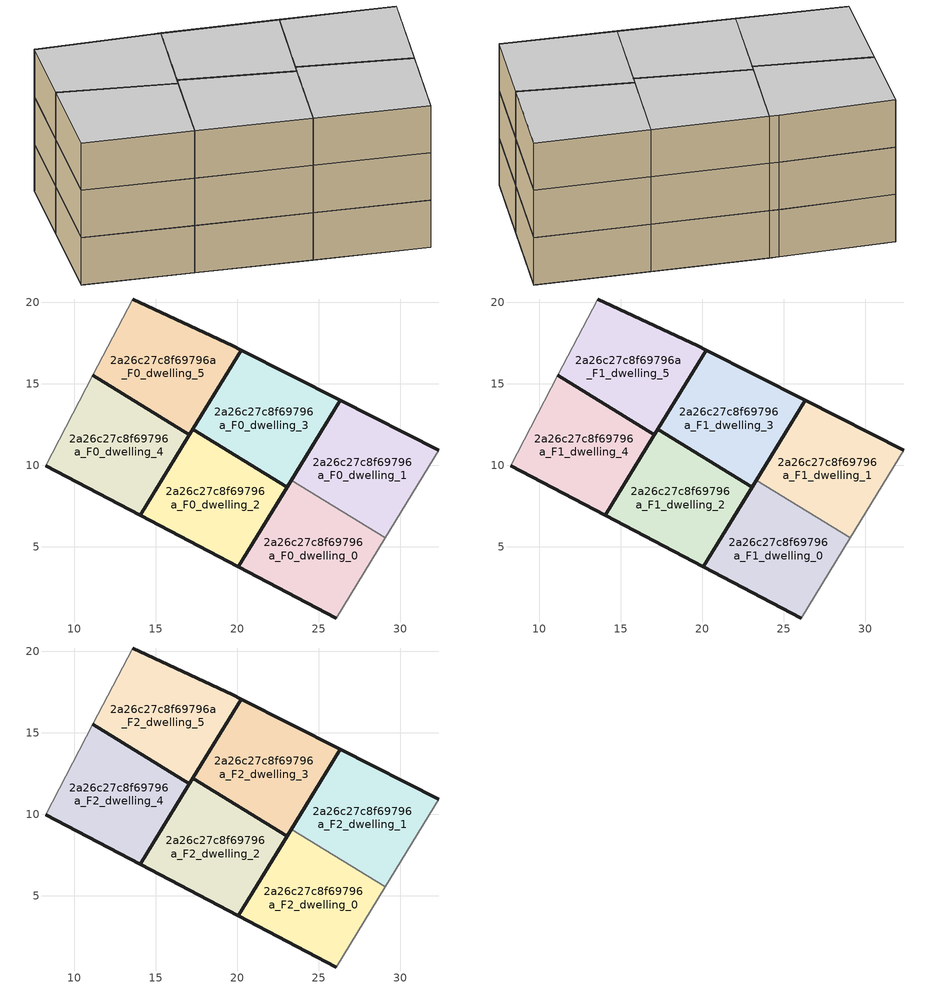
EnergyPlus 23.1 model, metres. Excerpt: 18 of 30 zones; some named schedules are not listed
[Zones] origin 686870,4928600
2a26c27c8f69796a_F0_dwelling_0
 floor ground (EU_floor_Construction): 26.08,0.64 29.09,5.58 23.34,9.1 20.09,3.78 z0
 wall outside (EU_wall_Construction): 26.08,0.64 20.09,3.78 23.34,9.1 z0:3
 wall adiabatic (EU_wall_Construction): 29.09,5.58 26.08,0.64 z0:3
 wall to 2a26c27c8f69796a_F0_dwelling_1 (EU_wall_Construction): 23.34,9.1 29.09,5.58 z0:3
2a26c27c8f69796a_F0_dwelling_1
 floor ground (EU_floor_Construction): 29.09,5.58 32.37,10.94 26.33,13.99 23.34,9.1 z0
 wall outside (EU_wall_Construction): 23.34,9.1 26.33,13.99 32.37,10.94 z0:3
 wall adiabatic (EU_wall_Construction): 32.37,10.94 29.09,5.58 z0:3
2a26c27c8f69796a_F0_dwelling_2
 floor ground (EU_floor_Construction): 20.09,3.78 23.08,8.67 17.28,12.22 14.05,6.95 z0
 wall outside (EU_wall_Construction): 23.08,8.67 20.09,3.78 14.05,6.95 17.28,12.22 23.08,8.67 z0:3
2a26c27c8f69796a_F0_dwelling_3
 floor ground (EU_floor_Construction): 23.08,8.67 26.33,13.99 20.25,17.07 17.28,12.22 z0
 wall outside (EU_wall_Construction): 20.25,17.07 26.33,13.99 23.08,8.67 17.28,12.22 20.25,17.07 z0:3
2a26c27c8f69796a_F0_dwelling_4
 floor ground (EU_floor_Construction): 14.05,6.95 17.08,11.9 11.16,15.52 8.28,9.97 z0
 wall outside (EU_wall_Construction): 11.16,15.52 17.08,11.9 14.05,6.95 8.28,9.97 z0:3
 wall adiabatic (EU_wall_Construction): 8.28,9.97 11.16,15.52 z0:3
2a26c27c8f69796a_F0_dwelling_5
 floor ground (EU_floor_Construction): 17.08,11.9 20.25,17.07 19.74,17.33 13.6,20.21 11.16,15.52 z0
 wall outside (EU_wall_Construction): 13.6,20.21 19.74,17.33 20.25,17.07 17.08,11.9 11.16,15.52 z0:3
 wall adiabatic (EU_wall_Construction): 11.16,15.52 13.6,20.21 z0:3
2a26c27c8f69796a_F1_dwelling_0
 floor to 2a26c27c8f69796a_F0_dwelling_0 (EU_floor_Construction): 26.08,0.64 29.09,5.58 23.34,9.1 20.09,3.78 z3
 wall outside (EU_wall_Construction): 26.08,0.64 20.09,3.78 23.34,9.1 z3:6
 wall adiabatic (EU_wall_Construction): 29.09,5.58 26.08,0.64 z3:6
 wall to 2a26c27c8f69796a_F1_dwelling_1 (EU_wall_Construction): 23.34,9.1 29.09,5.58 z3:6
2a26c27c8f69796a_F1_dwelling_1
 floor to 2a26c27c8f69796a_F0_dwelling_1 (EU_floor_Construction): 29.09,5.58 32.37,10.94 26.33,13.99 23.34,9.1 z3
 wall outside (EU_wall_Construction): 23.34,9.1 26.33,13.99 32.37,10.94 z3:6
 wall adiabatic (EU_wall_Construction): 32.37,10.94 29.09,5.58 z3:6
2a26c27c8f69796a_F1_dwelling_2
 floor to 2a26c27c8f69796a_F0_dwelling_2 (EU_floor_Construction): 20.09,3.78 23.08,8.67 17.28,12.22 14.05,6.95 z3
 wall outside (EU_wall_Construction): 23.08,8.67 20.09,3.78 14.05,6.95 17.28,12.22 23.08,8.67 z3:6
2a26c27c8f69796a_F1_dwelling_3
 floor to 2a26c27c8f69796a_F0_dwelling_3 (EU_floor_Construction): 23.08,8.67 26.33,13.99 20.25,17.07 17.28,12.22 z3
 wall outside (EU_wall_Construction): 20.25,17.07 26.33,13.99 23.08,8.67 17.28,12.22 20.25,17.07 z3:6
2a26c27c8f69796a_F1_dwelling_4
 floor to 2a26c27c8f69796a_F0_dwelling_4 (EU_floor_Construction): 14.05,6.95 17.08,11.9 11.16,15.52 8.28,9.97 z3
 wall outside (EU_wall_Construction): 11.16,15.52 17.08,11.9 14.05,6.95 8.28,9.97 z3:6
 wall adiabatic (EU_wall_Construction): 8.28,9.97 11.16,15.52 z3:6
2a26c27c8f69796a_F1_dwelling_5
 floor to 2a26c27c8f69796a_F0_dwelling_5 (EU_floor_Construction): 17.08,11.9 20.25,17.07 19.74,17.33 13.6,20.21 11.16,15.52 z3
 wall outside (EU_wall_Construction): 13.6,20.21 19.74,17.33 20.25,17.07 17.08,11.9 11.16,15.52 z3:6
 wall adiabatic (EU_wall_Construction): 11.16,15.52 13.6,20.21 z3:6
2a26c27c8f69796a_F2_dwelling_0
 floor to 2a26c27c8f69796a_F1_dwelling_0 (EU_floor_Construction): 26.08,0.64 29.09,5.58 23.34,9.1 20.09,3.78 z6
 wall outside (EU_wall_Construction): 26.08,0.64 20.09,3.78 23.34,9.1 z6:9
 wall adiabatic (EU_wall_Construction): 29.09,5.58 26.08,0.64 z6:9
 wall to 2a26c27c8f69796a_F2_dwelling_1 (EU_wall_Construction): 23.34,9.1 29.09,5.58 z6:9
 ceiling to 2a26c27c8f69796a_F3_dwelling_0 (EU_floor_Construction): 29.09,5.58 26.08,0.64 20.09,3.78 23.34,9.1 z9
2a26c27c8f69796a_F2_dwelling_1
 floor to 2a26c27c8f69796a_F1_dwelling_1 (EU_floor_Construction): 29.09,5.58 32.37,10.94 26.33,13.99 23.34,9.1 z6
 wall outside (EU_wall_Construction): 23.34,9.1 26.33,13.99 32.37,10.94 z6:9
 wall adiabatic (EU_wall_Construction): 32.37,10.94 29.09,5.58 z6:9
 ceiling to 2a26c27c8f69796a_F3_dwelling_1 (EU_floor_Construction): 32.37,10.94 29.09,5.58 23.34,9.1 26.33,13.99 z9
2a26c27c8f69796a_F2_dwelling_2
 floor to 2a26c27c8f69796a_F1_dwelling_2 (EU_floor_Construction): 20.09,3.78 23.08,8.67 17.28,12.22 14.05,6.95 z6
 wall outside (EU_wall_Construction): 23.08,8.67 20.09,3.78 14.05,6.95 17.28,12.22 23.08,8.67 z6:9
 ceiling to 2a26c27c8f69796a_F3_dwelling_2 (EU_floor_Construction): 23.08,8.67 20.09,3.78 14.05,6.95 17.28,12.22 z9
2a26c27c8f69796a_F2_dwelling_3
 floor to 2a26c27c8f69796a_F1_dwelling_3 (EU_floor_Construction): 23.08,8.67 26.33,13.99 20.25,17.07 17.28,12.22 z6
 wall outside (EU_wall_Construction): 20.25,17.07 26.33,13.99 23.08,8.67 17.28,12.22 20.25,17.07 z6:9
 ceiling to 2a26c27c8f69796a_F3_dwelling_3 (EU_floor_Construction): 26.33,13.99 23.08,8.67 17.28,12.22 20.25,17.07 z9
2a26c27c8f69796a_F2_dwelling_4
 floor to 2a26c27c8f69796a_F1_dwelling_4 (EU_floor_Construction): 14.05,6.95 17.08,11.9 11.16,15.52 8.28,9.97 z6
 wall outside (EU_wall_Construction): 11.16,15.52 17.08,11.9 14.05,6.95 8.28,9.97 z6:9
 wall adiabatic (EU_wall_Construction): 8.28,9.97 11.16,15.52 z6:9
 ceiling to 2a26c27c8f69796a_F3_dwelling_4 (EU_floor_Construction): 17.08,11.9 14.05,6.95 8.28,9.97 11.16,15.52 z9
2a26c27c8f69796a_F2_dwelling_5
 floor to 2a26c27c8f69796a_F1_dwelling_5 (EU_floor_Construction): 17.08,11.9 20.25,17.07 19.74,17.33 13.6,20.21 11.16,15.52 z6
 wall outside (EU_wall_Construction): 13.6,20.21 19.74,17.33 20.25,17.07 17.08,11.9 11.16,15.52 z6:9
 wall adiabatic (EU_wall_Construction): 11.16,15.52 13.6,20.21 z6:9
 ceiling to 2a26c27c8f69796a_F3_dwelling_5 (EU_floor_Construction): 19.74,17.33 20.25,17.07 17.08,11.9 11.16,15.52 13.6,20.21 z9
[Building]
EU S2 Campaign: North Axis=0; Terrain=City; Solar Distribution=FullExterior
[Site:Location]
Bologna: Latitude=44.5; Longitude=11.25; Time Zone=1; Elevation=37
[SizingPeriod:WeatherFileDays]
AnnualSizingPeriod: Begin Month=1; Begin Day of Month=1; End Month=12; End Day of Month=31; Day of Week for Start Day=Monday; Use Weather File Daylight Saving Period=No; Use Weather File Rain and Snow Indicators=No
[MATERIAL]
EU_InternalMass_Material: Roughness=MediumRough; Thickness=0.1; Conductivity=1; Density=1800; Specific Heat=900; Thermal Absorptance=0.9; Solar Absorptance=0.7; Visible Absorptance=0.7
[MATERIAL:NOMASS] Roughness=MediumRough; Thermal Absorptance=0.9; Solar Absorptance=0.7; Visible Absorptance=0.7
Name | Thermal Resistance
EU_wall_NoMass | 0.779417
EU_floor_NoMass | 0.588222
[CONSTRUCTION]
EU_wall_Construction: EU_wall_NoMass
EU_floor_Construction: EU_floor_NoMass
EU_InternalMass_Construction: EU_InternalMass_Material
[ZONE] Type=1; Multiplier=1; Ceiling Height=autocalculate; Floor Area=autocalculate; Part of Total Floor Area=Yes
Name | Volume
2a26c27c8f69796a_F0_dwelling_0; 2a26c27c8f69796a_F1_dwelling_0; 2a26c27c8f69796a_F2_dwelling_0 | 121.599
2a26c27c8f69796a_F0_dwelling_1; 2a26c27c8f69796a_F1_dwelling_1; 2a26c27c8f69796a_F2_dwelling_1; 2a26c27c8f69796a_F1_dwelling_4; 2a26c27c8f69796a_F2_dwelling_4 | 121.586
2a26c27c8f69796a_F0_dwelling_2 | 121.587
2a26c27c8f69796a_F1_dwelling_2; 2a26c27c8f69796a_F2_dwelling_2; 2a26c27c8f69796a_F0_dwelling_5; 2a26c27c8f69796a_F1_dwelling_5; 2a26c27c8f69796a_F2_dwelling_5 | 121.589
2a26c27c8f69796a_F0_dwelling_3; 2a26c27c8f69796a_F1_dwelling_3; 2a26c27c8f69796a_F2_dwelling_3 | 121.592
2a26c27c8f69796a_F0_dwelling_4 | 121.585
[INTERNALMASS] Construction=EU_InternalMass_Construction
Name | Zone or ZoneList | Surface Area
2a26c27c8f69796a_F0_dwelling_0_EU_InternalMass | 2a26c27c8f69796a_F0_dwelling_0 | 40.5332
2a26c27c8f69796a_F0_dwelling_1_EU_InternalMass | 2a26c27c8f69796a_F0_dwelling_1 | 40.5282
2a26c27c8f69796a_F0_dwelling_2_EU_InternalMass | 2a26c27c8f69796a_F0_dwelling_2 | 40.5293
2a26c27c8f69796a_F0_dwelling_3_EU_InternalMass | 2a26c27c8f69796a_F0_dwelling_3 | 40.5309
2a26c27c8f69796a_F0_dwelling_4_EU_InternalMass | 2a26c27c8f69796a_F0_dwelling_4 | 40.5283
2a26c27c8f69796a_F0_dwelling_5_EU_InternalMass | 2a26c27c8f69796a_F0_dwelling_5 | 40.5296
2a26c27c8f69796a_F1_dwelling_0_EU_InternalMass | 2a26c27c8f69796a_F1_dwelling_0 | 40.5332
2a26c27c8f69796a_F1_dwelling_1_EU_InternalMass | 2a26c27c8f69796a_F1_dwelling_1 | 40.5282
2a26c27c8f69796a_F1_dwelling_2_EU_InternalMass | 2a26c27c8f69796a_F1_dwelling_2 | 40.5293
2a26c27c8f69796a_F1_dwelling_3_EU_InternalMass | 2a26c27c8f69796a_F1_dwelling_3 | 40.5309
2a26c27c8f69796a_F1_dwelling_4_EU_InternalMass | 2a26c27c8f69796a_F1_dwelling_4 | 40.5283
2a26c27c8f69796a_F1_dwelling_5_EU_InternalMass | 2a26c27c8f69796a_F1_dwelling_5 | 40.5296
2a26c27c8f69796a_F2_dwelling_0_EU_InternalMass | 2a26c27c8f69796a_F2_dwelling_0 | 40.5332
2a26c27c8f69796a_F2_dwelling_1_EU_InternalMass | 2a26c27c8f69796a_F2_dwelling_1 | 40.5282
2a26c27c8f69796a_F2_dwelling_2_EU_InternalMass | 2a26c27c8f69796a_F2_dwelling_2 | 40.5293
2a26c27c8f69796a_F2_dwelling_3_EU_InternalMass | 2a26c27c8f69796a_F2_dwelling_3 | 40.5309
2a26c27c8f69796a_F2_dwelling_4_EU_InternalMass | 2a26c27c8f69796a_F2_dwelling_4 | 40.5283
2a26c27c8f69796a_F2_dwelling_5_EU_InternalMass | 2a26c27c8f69796a_F2_dwelling_5 | 40.5296
[OTHEREQUIPMENT] Fuel Type=Electricity; Design Level Calculation Method=Watts/Area; Power per Zone Floor Area=1; Fraction Latent=0; Fraction Radiant=0; Fraction Lost=0; Carbon Dioxide Generation Rate=0; EndUse Subcategory=EU_Step8_InternalGains
Name | Zone or ZoneList or Space or SpaceList | Schedule
EU_Step8_InternalGain_2a26c27c8f69796a_F0_dwelling_0_f000 | 2a26c27c8f69796a_F0_dwelling_0 | EU_Step8_GainSchedule_2a26c27c8f69796a_F0_dwelling_0_f000
EU_Step8_InternalGain_2a26c27c8f69796a_F0_dwelling_1_f000 | 2a26c27c8f69796a_F0_dwelling_1 | EU_Step8_GainSchedule_2a26c27c8f69796a_F0_dwelling_1_f000
EU_Step8_InternalGain_2a26c27c8f69796a_F0_dwelling_2_f000 | 2a26c27c8f69796a_F0_dwelling_2 | EU_Step8_GainSchedule_2a26c27c8f69796a_F0_dwelling_2_f000
EU_Step8_InternalGain_2a26c27c8f69796a_F0_dwelling_3_f000 | 2a26c27c8f69796a_F0_dwelling_3 | EU_Step8_GainSchedule_2a26c27c8f69796a_F0_dwelling_3_f000
EU_Step8_InternalGain_2a26c27c8f69796a_F0_dwelling_4_f000 | 2a26c27c8f69796a_F0_dwelling_4 | EU_Step8_GainSchedule_2a26c27c8f69796a_F0_dwelling_4_f000
EU_Step8_InternalGain_2a26c27c8f69796a_F0_dwelling_5_f000 | 2a26c27c8f69796a_F0_dwelling_5 | EU_Step8_GainSchedule_2a26c27c8f69796a_F0_dwelling_5_f000
EU_Step8_InternalGain_2a26c27c8f69796a_F1_dwelling_0_f000 | 2a26c27c8f69796a_F1_dwelling_0 | EU_Step8_GainSchedule_2a26c27c8f69796a_F1_dwelling_0_f000
EU_Step8_InternalGain_2a26c27c8f69796a_F1_dwelling_1_f000 | 2a26c27c8f69796a_F1_dwelling_1 | EU_Step8_GainSchedule_2a26c27c8f69796a_F1_dwelling_1_f000
EU_Step8_InternalGain_2a26c27c8f69796a_F1_dwelling_2_f000 | 2a26c27c8f69796a_F1_dwelling_2 | EU_Step8_GainSchedule_2a26c27c8f69796a_F1_dwelling_2_f000
EU_Step8_InternalGain_2a26c27c8f69796a_F1_dwelling_3_f000 | 2a26c27c8f69796a_F1_dwelling_3 | EU_Step8_GainSchedule_2a26c27c8f69796a_F1_dwelling_3_f000
EU_Step8_InternalGain_2a26c27c8f69796a_F1_dwelling_4_f000 | 2a26c27c8f69796a_F1_dwelling_4 | EU_Step8_GainSchedule_2a26c27c8f69796a_F1_dwelling_4_f000
EU_Step8_InternalGain_2a26c27c8f69796a_F1_dwelling_5_f000 | 2a26c27c8f69796a_F1_dwelling_5 | EU_Step8_GainSchedule_2a26c27c8f69796a_F1_dwelling_5_f000
EU_Step8_InternalGain_2a26c27c8f69796a_F2_dwelling_0_f000 | 2a26c27c8f69796a_F2_dwelling_0 | EU_Step8_GainSchedule_2a26c27c8f69796a_F2_dwelling_0_f000
EU_Step8_InternalGain_2a26c27c8f69796a_F2_dwelling_1_f000 | 2a26c27c8f69796a_F2_dwelling_1 | EU_Step8_GainSchedule_2a26c27c8f69796a_F2_dwelling_1_f000
EU_Step8_InternalGain_2a26c27c8f69796a_F2_dwelling_2_f000 | 2a26c27c8f69796a_F2_dwelling_2 | EU_Step8_GainSchedule_2a26c27c8f69796a_F2_dwelling_2_f000
EU_Step8_InternalGain_2a26c27c8f69796a_F2_dwelling_3_f000 | 2a26c27c8f69796a_F2_dwelling_3 | EU_Step8_GainSchedule_2a26c27c8f69796a_F2_dwelling_3_f000
EU_Step8_InternalGain_2a26c27c8f69796a_F2_dwelling_4_f000 | 2a26c27c8f69796a_F2_dwelling_4 | EU_Step8_GainSchedule_2a26c27c8f69796a_F2_dwelling_4_f000
EU_Step8_InternalGain_2a26c27c8f69796a_F2_dwelling_5_f000 | 2a26c27c8f69796a_F2_dwelling_5 | EU_Step8_GainSchedule_2a26c27c8f69796a_F2_dwelling_5_f000
[ZONEVENTILATION:DESIGNFLOWRATE] Schedule=EU_AlwaysOn; Design Flow Rate Calculation Method=AirChanges/Hour; Air Changes per Hour=0.712058; Ventilation Type=Natural; Fan Pressure Rise=0; Fan Total Efficiency=1; Constant Term Coefficient=1; Temperature Term Coefficient=0; Velocity Term Coefficient=0; Velocity Squared Term Coefficient=0; Minimum Indoor Temperature=-100; Maximum Indoor Temperature=100; Delta Temperature=-100; Minimum Outdoor Temperature=-100; Maximum Outdoor Temperature=100; Maximum Wind Speed=40
Name | Zone or ZoneList or Space or SpaceList
EU_ConstantAir_2a26c27c8f69796a_F0_dwelling_0 | 2a26c27c8f69796a_F0_dwelling_0
EU_ConstantAir_2a26c27c8f69796a_F0_dwelling_1 | 2a26c27c8f69796a_F0_dwelling_1
EU_ConstantAir_2a26c27c8f69796a_F0_dwelling_2 | 2a26c27c8f69796a_F0_dwelling_2
EU_ConstantAir_2a26c27c8f69796a_F0_dwelling_3 | 2a26c27c8f69796a_F0_dwelling_3
EU_ConstantAir_2a26c27c8f69796a_F0_dwelling_4 | 2a26c27c8f69796a_F0_dwelling_4
EU_ConstantAir_2a26c27c8f69796a_F0_dwelling_5 | 2a26c27c8f69796a_F0_dwelling_5
EU_ConstantAir_2a26c27c8f69796a_F1_dwelling_0 | 2a26c27c8f69796a_F1_dwelling_0
EU_ConstantAir_2a26c27c8f69796a_F1_dwelling_1 | 2a26c27c8f69796a_F1_dwelling_1
EU_ConstantAir_2a26c27c8f69796a_F1_dwelling_2 | 2a26c27c8f69796a_F1_dwelling_2
EU_ConstantAir_2a26c27c8f69796a_F1_dwelling_3 | 2a26c27c8f69796a_F1_dwelling_3
EU_ConstantAir_2a26c27c8f69796a_F1_dwelling_4 | 2a26c27c8f69796a_F1_dwelling_4
EU_ConstantAir_2a26c27c8f69796a_F1_dwelling_5 | 2a26c27c8f69796a_F1_dwelling_5
EU_ConstantAir_2a26c27c8f69796a_F2_dwelling_0 | 2a26c27c8f69796a_F2_dwelling_0
EU_ConstantAir_2a26c27c8f69796a_F2_dwelling_1 | 2a26c27c8f69796a_F2_dwelling_1
EU_ConstantAir_2a26c27c8f69796a_F2_dwelling_2 | 2a26c27c8f69796a_F2_dwelling_2
EU_ConstantAir_2a26c27c8f69796a_F2_dwelling_3 | 2a26c27c8f69796a_F2_dwelling_3
EU_ConstantAir_2a26c27c8f69796a_F2_dwelling_4 | 2a26c27c8f69796a_F2_dwelling_4
EU_ConstantAir_2a26c27c8f69796a_F2_dwelling_5 | 2a26c27c8f69796a_F2_dwelling_5
[HVACTEMPLATE:THERMOSTAT] Constant Heating Setpoint=20; Constant Cooling Setpoint=50
EU_HeatOnly_2a26c27c8f69796a_F0_dwelling_0; EU_HeatOnly_2a26c27c8f69796a_F0_dwelling_1; EU_HeatOnly_2a26c27c8f69796a_F0_dwelling_2; EU_HeatOnly_2a26c27c8f69796a_F0_dwelling_3; EU_HeatOnly_2a26c27c8f69796a_F0_dwelling_4; EU_HeatOnly_2a26c27c8f69796a_F0_dwelling_5; EU_HeatOnly_2a26c27c8f69796a_F1_dwelling_0; EU_HeatOnly_2a26c27c8f69796a_F1_dwelling_1; EU_HeatOnly_2a26c27c8f69796a_F1_dwelling_2; EU_HeatOnly_2a26c27c8f69796a_F1_dwelling_3; EU_HeatOnly_2a26c27c8f69796a_F1_dwelling_4; EU_HeatOnly_2a26c27c8f69796a_F1_dwelling_5; EU_HeatOnly_2a26c27c8f69796a_F2_dwelling_0; EU_HeatOnly_2a26c27c8f69796a_F2_dwelling_1; EU_HeatOnly_2a26c27c8f69796a_F2_dwelling_2; EU_HeatOnly_2a26c27c8f69796a_F2_dwelling_3; EU_HeatOnly_2a26c27c8f69796a_F2_dwelling_4; EU_HeatOnly_2a26c27c8f69796a_F2_dwelling_5; EU_HeatOnly_2a26c27c8f69796a_F3_dwelling_0; EU_HeatOnly_2a26c27c8f69796a_F3_dwelling_1; EU_HeatOnly_2a26c27c8f69796a_F3_dwelling_2; EU_HeatOnly_2a26c27c8f69796a_F3_dwelling_3; EU_HeatOnly_2a26c27c8f69796a_F3_dwelling_4; EU_HeatOnly_2a26c27c8f69796a_F3_dwelling_5; EU_HeatOnly_2a26c27c8f69796a_F4_dwelling_0; EU_HeatOnly_2a26c27c8f69796a_F4_dwelling_1; EU_HeatOnly_2a26c27c8f69796a_F4_dwelling_2; EU_HeatOnly_2a26c27c8f69796a_F4_dwelling_3; EU_HeatOnly_2a26c27c8f69796a_F4_dwelling_4; EU_HeatOnly_2a26c27c8f69796a_F4_dwelling_5
[HVACTEMPLATE:ZONE:IDEALLOADSAIRSYSTEM] System Availability Schedule=EU_AlwaysOn; Maximum Heating Supply Air Temperature=50; Minimum Cooling Supply Air Temperature=13; Maximum Heating Supply Air Humidity Ratio=0.0156; Minimum Cooling Supply Air Humidity Ratio=0.0077; Heating Limit=NoLimit; Cooling Limit=NoLimit; Heating Availability Schedule=EU_AlwaysOn; Cooling Availability Schedule=EU_CoolingOff; Dehumidification Control Type=ConstantSensibleHeatRatio; Cooling Sensible Heat Ratio=0.7; Dehumidification Setpoint=60; Humidification Control Type=None; Humidification Setpoint=30; Outdoor Air Method=None; Outdoor Air Flow Rate per Person=0.00944; Outdoor Air Flow Rate per Zone Floor Area=0; Outdoor Air Flow Rate per Zone=0; Demand Controlled Ventilation Type=None; Outdoor Air Economizer Type=NoEconomizer; Heat Recovery Type=None; Sensible Heat Recovery Effectiveness=0.7; Latent Heat Recovery Effectiveness=0.65
Name | Template Thermostat
2a26c27c8f69796a_F0_dwelling_0 | EU_HeatOnly_2a26c27c8f69796a_F0_dwelling_0
2a26c27c8f69796a_F0_dwelling_1 | EU_HeatOnly_2a26c27c8f69796a_F0_dwelling_1
2a26c27c8f69796a_F0_dwelling_2 | EU_HeatOnly_2a26c27c8f69796a_F0_dwelling_2
2a26c27c8f69796a_F0_dwelling_3 | EU_HeatOnly_2a26c27c8f69796a_F0_dwelling_3
2a26c27c8f69796a_F0_dwelling_4 | EU_HeatOnly_2a26c27c8f69796a_F0_dwelling_4
2a26c27c8f69796a_F0_dwelling_5 | EU_HeatOnly_2a26c27c8f69796a_F0_dwelling_5
2a26c27c8f69796a_F1_dwelling_0 | EU_HeatOnly_2a26c27c8f69796a_F1_dwelling_0
2a26c27c8f69796a_F1_dwelling_1 | EU_HeatOnly_2a26c27c8f69796a_F1_dwelling_1
2a26c27c8f69796a_F1_dwelling_2 | EU_HeatOnly_2a26c27c8f69796a_F1_dwelling_2
2a26c27c8f69796a_F1_dwelling_3 | EU_HeatOnly_2a26c27c8f69796a_F1_dwelling_3
2a26c27c8f69796a_F1_dwelling_4 | EU_HeatOnly_2a26c27c8f69796a_F1_dwelling_4
2a26c27c8f69796a_F1_dwelling_5 | EU_HeatOnly_2a26c27c8f69796a_F1_dwelling_5
2a26c27c8f69796a_F2_dwelling_0 | EU_HeatOnly_2a26c27c8f69796a_F2_dwelling_0
2a26c27c8f69796a_F2_dwelling_1 | EU_HeatOnly_2a26c27c8f69796a_F2_dwelling_1
